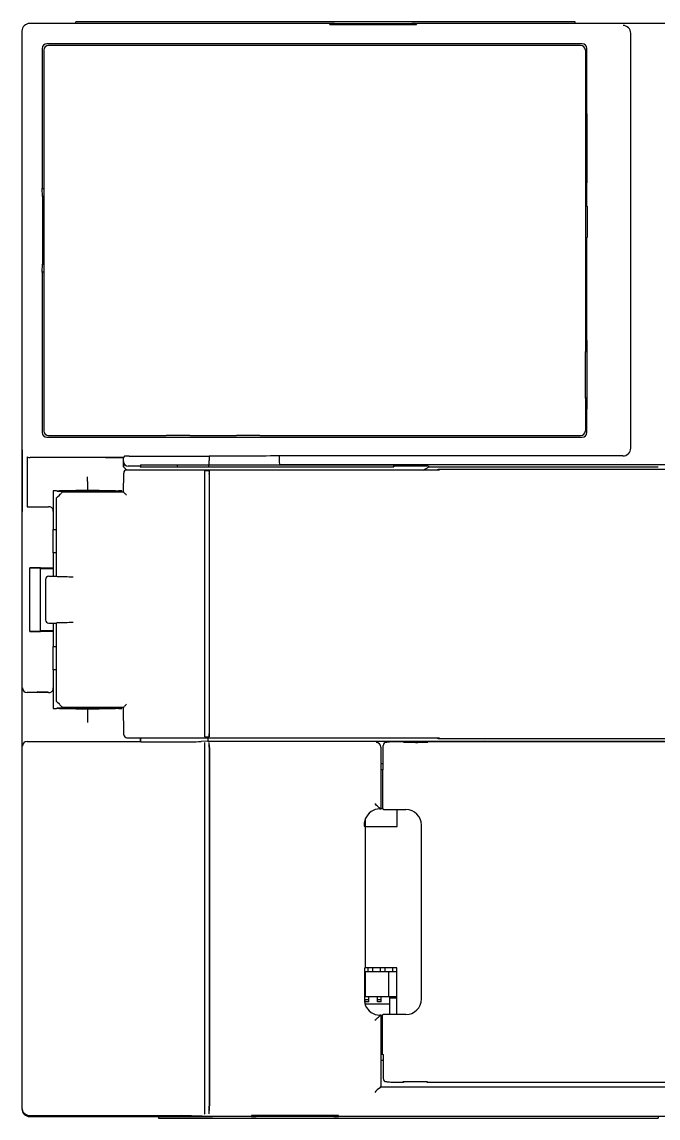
# Model space of a CAD drawing. Header units: millimetres. Extents: x 0 to 800, y 0 to 1500.
# Drawn here: x 260 to 300.8, y 1259.8 to 1330 of the extents above; entities that cross this region are included whole.
import ezdxf

# ---------------------------------------------------------------- set-up
doc = ezdxf.new("R2010")
doc.units = ezdxf.units.MM
doc.layers.add('EQUIP', color=7, linetype='Continuous')

# ---------------------------------------------------------------- blocks, each defined once
blk = doc.blocks.new('EQ_plc_idec_FC6A_D16', base_point=(0, 0))
for p, q in [((0.665, 103.291), (0.595, 103.291)), ((40.345, 103.291), (0.665, 103.291)), ((38.85, 103.258), (42.79, 103.258)), ((43.345, 103.291), (40.345, 103.291)), ((40.345, 103.291), (40.345, 103.291)), ((43.345, 103.291), (40.345, 103.291)), ((43.345, 103.291), (43.345, 103.291)), ((69.595, 103.291), (43.345, 103.291)), ((0.095, 102.791), (0.095, 93.302)), ((0.165, 102.791), (0.165, 93.091)), ((0.278, 103.108), (0.241, 103.145)), ((24.115, 102.953), (24.115, 95.691)), ((27.245, 101.582), (27.245, 102.953)), ((31.16, 102.791), (31.16, 102.315)), ((31.172, 102.114), (31.16, 102.791)), ((31.16, 102.791), (35.23, 102.791)), ((35.23, 102.791), (35.218, 102.114)), ((35.23, 102.315), (35.23, 102.791)), ((42.339, 102.958), (39.145, 102.958)), ((39.145, 102.953), (39.145, 101.582)), ((42.295, 97.932), (42.295, 102.753)), ((70.095, 83.614), (70.095, 102.791)), ((27.276, 101.608), (27.289, 102.315)), ((31.162, 102.103), (31.174, 101.396)), ((31.195, 102.091), (31.172, 102.114)), ((35.218, 102.114), (31.172, 102.114)), ((31.195, 101.291), (31.195, 102.091)), ((31.195, 102.091), (35.195, 102.091)), ((35.195, 102.091), (35.218, 102.114)), ((35.195, 102.091), (35.195, 101.291)), ((35.216, 101.396), (35.228, 102.103)), ((54.166, 101.991), (43.895, 101.991)), ((44, 101.886), (44.005, 101.886)), ((55.716, 101.886), (44.005, 101.886)), ((54.166, 101.991), (54.675, 101.982)), ((54.166, 101.886), (54.166, 101.991)), ((54.684, 101.973), (54.675, 101.982)), ((54.675, 101.982), (54.675, 101.886)), ((59.006, 101.973), (54.684, 101.973)), ((54.684, 101.973), (54.686, 101.886)), ((55.717, 101.861), (55.716, 101.886)), ((55.717, 101.861), (57.973, 101.861)), ((57.973, 101.861), (57.974, 101.886)), ((68.385, 101.886), (57.974, 101.886)), ((59.006, 101.973), (59.004, 101.886)), ((59.006, 101.973), (59.015, 101.982)), ((59.015, 101.982), (59.524, 101.991)), ((59.015, 101.886), (59.015, 101.982)), ((68.495, 101.991), (59.524, 101.991)), ((59.524, 101.991), (59.524, 101.886)), ((68.385, 101.886), (68.39, 101.886)), ((27.442, 101.297), (26.221, 101.297)), ((27.559, 101.291), (26.221, 101.291)), ((26.245, 101.042), (26.225, 101.083)), ((31.695, 101.091), (26.695, 101.091)), ((28.695, 101.291), (27.559, 101.291)), ((28.695, 101.291), (30.195, 101.291)), ((28.695, 101.091), (28.695, 101.291)), ((31.195, 101.291), (30.195, 101.291)), ((30.195, 101.291), (30.195, 101.091)), ((31.195, 101.291), (31.178, 101.309)), ((31.695, 101.291), (31.195, 101.291)), ((31.695, 101.571), (31.695, 101.091)), ((34.495, 101.771), (31.895, 101.771)), ((34.695, 101.571), (34.695, 101.091)), ((35.195, 101.291), (34.695, 101.291)), ((39.695, 101.091), (34.695, 101.091)), ((35.212, 101.309), (35.195, 101.291)), ((36.195, 101.291), (35.195, 101.291)), ((36.195, 101.291), (37.695, 101.291)), ((36.195, 101.091), (36.195, 101.291)), ((38.831, 101.291), (37.695, 101.291)), ((37.695, 101.291), (37.695, 101.091)), ((40.169, 101.291), (38.831, 101.291)), ((40.169, 101.297), (38.948, 101.297)), ((40.145, 101.042), (40.165, 101.083)), ((43.595, 101.691), (43.595, 67.391)), ((43.7, 101.581), (43.7, 101.586)), ((43.7, 101.581), (43.7, 94.041)), ((43.7, 101.581), (43.7, 101.581)), ((68.69, 101.586), (68.69, 101.581)), ((68.69, 67.501), (68.69, 101.581)), ((68.795, 67.391), (68.795, 101.691)), ((26.244, 101.042), (26.245, 101.042)), ((26.245, 100.041), (26.245, 101.042)), ((26.295, 99.091), (26.295, 100.691)), ((40.095, 100.691), (40.095, 99.091)), ((40.145, 100.568), (40.095, 100.568)), ((40.145, 101.042), (40.145, 100.041)), ((40.146, 101.042), (40.145, 101.042)), ((26.245, 100.041), (26.295, 100.041)), ((40.145, 100.123), (40.095, 100.123)), ((40.095, 100.041), (40.145, 100.041)), ((70.095, 99.841), (70.19, 99.841)), ((70.19, 67.841), (70.19, 99.841)), ((25.624, 99.091), (25.324, 99.091)), ((26.21, 99.091), (25.624, 99.091)), ((26.295, 96.791), (26.295, 99.091)), ((40.095, 99.091), (40.095, 96.791)), ((40.766, 99.091), (40.18, 99.091)), ((40.766, 99.091), (41.066, 99.091)), ((26.245, 97.14), (26.245, 98.141)), ((26.245, 98.141), (26.295, 98.141)), ((40.095, 98.141), (40.145, 98.141)), ((40.145, 98.141), (40.145, 97.14)), ((42.293, 97.932), (42.295, 97.833)), ((42.295, 97.932), (42.293, 97.932)), ((42.293, 96.791), (42.293, 97.932)), ((42.295, 97.932), (42.299, 97.833)), ((42.295, 97.833), (42.295, 96.787)), ((42.295, 97.833), (42.299, 97.833)), ((42.299, 97.833), (42.299, 96.787)), ((26.221, 96.892), (26.295, 96.892)), ((26.245, 97.14), (26.225, 97.1)), ((26.244, 97.141), (26.245, 97.14)), ((40.095, 96.892), (40.169, 96.892)), ((40.146, 97.141), (40.145, 97.14)), ((40.145, 97.14), (40.165, 97.1)), ((24.348, 96.561), (24.348, 76.545)), ((24.544, 96.761), (24.602, 96.762)), ((24.602, 96.762), (26.295, 96.791)), ((40.095, 96.791), (41.238, 96.771)), ((41.238, 96.771), (41.296, 96.77)), ((41.492, 96.588), (41.695, 96.791)), ((41.492, 96.569), (41.701, 96.777)), ((41.492, 76.545), (41.492, 96.57)), ((41.695, 96.791), (41.701, 96.777)), ((41.695, 96.791), (42.293, 96.791)), ((42.039, 96.777), (41.701, 96.777)), ((41.739, 95.722), (41.739, 96.477)), ((42.295, 96.787), (42.293, 96.791)), ((42.299, 96.787), (42.295, 96.787)), ((42.374, 96.712), (42.299, 96.787)), ((42.379, 96.413), (42.379, 91.291)), ((24.115, 95.691), (24.101, 95.677)), ((24.101, 95.677), (24.101, 92.301)), ((24.101, 95.677), (24.348, 95.677)), ((24.115, 95.691), (24.348, 95.691)), ((41.695, 95.722), (41.695, 79.461)), ((41.739, 95.722), (41.695, 95.722)), ((41.8, 95.691), (41.695, 95.691)), ((41.8, 95.691), (41.739, 95.722)), ((41.8, 79.491), (41.8, 95.691)), ((0.095, 94.541), (0, 94.541)), ((0, 94.541), (0, 62.541)), ((43.704, 94.041), (43.7, 94.041)), ((43.704, 92.541), (43.704, 94.041)), ((0.165, 93.301), (0.095, 93.302)), ((0.095, 93.302), (0.095, 91.302)), ((0.095, 91.091), (0.165, 93.091)), ((41.8, 93.341), (41.695, 93.341)), ((43.704, 92.541), (43.695, 92.537)), ((43.695, 89.545), (43.695, 92.537)), ((0.102, 91.302), (0.095, 91.302)), ((0.095, 91.302), (0.095, 91.091)), ((0.278, 91.588), (0.273, 91.583)), ((0.273, 91.3), (0.281, 91.292)), ((23.742, 91.591), (0.773, 91.591)), ((23.742, 91.291), (0.773, 91.291)), ((23.737, 91.596), (0.778, 91.596)), ((23.734, 91.283), (0.781, 91.283)), ((24.034, 91.288), (24.042, 91.296)), ((24.042, 91.586), (24.037, 91.591)), ((24.145, 91.391), (24.108, 91.811)), ((24.145, 91.391), (24.145, 50.483)), ((24.348, 91.391), (24.145, 91.391)), ((24.405, 91.591), (24.405, 91.591)), ((24.405, 91.591), (24.405, 91.291)), ((41.435, 91.591), (24.405, 91.591)), ((24.408, 91.288), (24.405, 91.291)), ((41.435, 91.291), (24.405, 91.291)), ((41.235, 91.595), (24.605, 91.595)), ((41.232, 91.285), (24.608, 91.285)), ((41.435, 91.291), (41.432, 91.288)), ((41.435, 91.291), (41.435, 91.591)), ((41.435, 91.591), (41.435, 91.591)), ((41.8, 91.341), (41.695, 91.341)), ((41.806, 91.291), (42.106, 91.291)), ((42.382, 91.291), (42.106, 91.291)), ((0.095, 88.62), (0.095, 91.091)), ((43.704, 89.541), (43.695, 89.545)), ((43.704, 88.041), (43.704, 89.541)), ((0.138, 88.576), (0.095, 88.62)), ((0.095, 88.576), (0.095, 88.62)), ((0.095, 88.576), (0.095, 88.274)), ((0.095, 88.576), (0.138, 88.576)), ((0.138, 88.576), (0.138, 88.575)), ((0.174, 88.573), (0.138, 88.575)), ((0.174, 83.009), (0.174, 88.573)), ((0.174, 88.275), (0.095, 88.274)), ((0.095, 83.309), (0.095, 88.274)), ((43.7, 88.041), (43.7, 67.501)), ((43.704, 88.041), (43.7, 88.041)), ((41.821, 18.97), (41.821, 86.776)), ((42.121, 86.802), (42.121, 86.802)), ((42.396, 86.802), (42.121, 86.802)), ((42.396, 64.791), (42.396, 86.802)), ((70.057, 83.575), (70.021, 83.573)), ((70.021, 83.573), (70.021, 78.009)), ((70.095, 83.614), (70.057, 83.576)), ((70.057, 83.575), (70.057, 83.576)), ((70.095, 83.576), (70.057, 83.576)), ((70.095, 83.614), (70.095, 83.576)), ((70.095, 83.274), (70.095, 83.576)), ((0.174, 83.307), (0.095, 83.309)), ((0.095, 83.309), (0.095, 83.006)), ((0.095, 82.963), (0.138, 83.006)), ((0.095, 83.006), (0.138, 83.006)), ((0.095, 82.963), (0.095, 83.006)), ((0.095, 33.62), (0.095, 82.963)), ((0.138, 83.008), (0.174, 83.009)), ((0.138, 83.008), (0.138, 83.006)), ((70.095, 83.274), (70.021, 83.275)), ((70.095, 83.274), (70.095, 78.309)), ((7.29, 81.297), (7.595, 81.297)), ((7.295, 79.746), (7.295, 81.297)), ((7.445, 81.066), (7.445, 81.297)), ((7.445, 81.066), (7.595, 81.066)), ((7.595, 81.349), (7.595, 81.297)), ((7.595, 81.316), (7.795, 81.316)), ((7.595, 81.297), (7.595, 81.066)), ((7.595, 81.066), (7.795, 81.066)), ((9.595, 81.349), (7.607, 81.349)), ((7.795, 81.291), (7.795, 81.349)), ((9.395, 81.291), (7.795, 81.291)), ((7.795, 81.291), (7.795, 80.291)), ((9.395, 81.349), (9.395, 81.291)), ((9.395, 81.291), (9.395, 80.291)), ((9.624, 81.141), (9.395, 81.141)), ((9.624, 80.841), (9.395, 80.841)), ((9.595, 81.349), (9.624, 81.291)), ((18.66, 81.291), (9.624, 81.291)), ((9.624, 79.263), (9.624, 81.291)), ((18.672, 81.314), (18.66, 81.291)), ((18.66, 81.291), (18.66, 79.256)), ((18.672, 81.314), (18.695, 81.314)), ((18.795, 81.361), (18.695, 81.361)), ((18.695, 81.361), (18.695, 81.291)), ((19.162, 81.291), (18.695, 81.291)), ((1.946, 80.347), (1.993, 80.3)), ((1.993, 80.3), (1.993, 59.341)), ((3.372, 80.3), (1.993, 80.3)), ((2.535, 80.143), (2.534, 80.143)), ((4.071, 80.143), (2.535, 80.143)), ((3.689, 80.277), (3.672, 80.295)), ((3.689, 80.277), (3.738, 80.277)), ((3.689, 80.143), (3.689, 80.277)), ((3.745, 80.291), (3.738, 80.277)), ((6.595, 80.291), (3.745, 80.291)), ((4.095, 80.191), (4.071, 80.143)), ((4.095, 80.291), (4.095, 80.191)), ((4.095, 80.191), (6.595, 80.191)), ((6.539, 80.347), (6.595, 80.291)), ((6.595, 80.361), (6.595, 80.191)), ((6.595, 80.291), (6.595, 80.361)), ((6.624, 80.132), (6.595, 80.191)), ((7.445, 80.266), (7.445, 80.516)), ((7.445, 80.516), (7.595, 80.516)), ((7.445, 80.266), (7.595, 80.266)), ((7.595, 80.516), (7.795, 80.516)), ((7.595, 80.516), (7.595, 80.266)), ((7.595, 80.266), (7.795, 80.266)), ((7.795, 80.291), (7.795, 79.791)), ((9.624, 80.341), (9.395, 80.341)), ((9.395, 80.291), (9.395, 79.791)), ((9.624, 80.041), (9.395, 80.041)), ((19.766, 80.132), (19.795, 80.191)), ((19.795, 80.191), (19.795, 80.361)), ((19.795, 80.361), (19.795, 80.291)), ((19.795, 80.291), (19.851, 80.347)), ((22.645, 80.291), (19.795, 80.291)), ((22.295, 80.191), (19.795, 80.191)), ((22.295, 80.191), (22.295, 80.291)), ((22.319, 80.143), (22.295, 80.191)), ((22.319, 80.143), (23.855, 80.143)), ((22.645, 80.291), (22.68, 80.256)), ((22.68, 80.256), (22.718, 80.295)), ((22.68, 80.143), (22.68, 80.256)), ((23.749, 80.3), (23.018, 80.3)), ((23.855, 80.143), (23.856, 80.143)), ((2.299, 79.358), (2.299, 78.904)), ((7.695, 79.742), (6.626, 79.752)), ((7.695, 79.742), (7.695, 79.263)), ((7.695, 79.716), (7.795, 79.716)), ((7.695, 79.466), (7.795, 79.466)), ((7.795, 79.791), (9.395, 79.791)), ((7.795, 79.791), (7.795, 79.263)), ((9.395, 79.791), (9.395, 79.263)), ((9.624, 79.541), (9.395, 79.541)), ((24.091, 78.904), (24.091, 79.358)), ((41.739, 79.461), (41.695, 79.461)), ((41.739, 79.461), (41.8, 79.491)), ((41.739, 78.3), (41.739, 79.461)), ((2.321, 78.864), (2.321, 78.864)), ((6.627, 79.263), (9.624, 79.263)), ((18.66, 79.256), (19.763, 79.256)), ((70.095, 78.309), (70.021, 78.307)), ((70.021, 78.009), (70.057, 78.008)), ((70.057, 78.006), (70.057, 78.008)), ((70.057, 78.006), (70.095, 77.968)), ((70.095, 78.006), (70.057, 78.006)), ((70.095, 78.006), (70.095, 78.309)), ((70.095, 78.006), (70.095, 77.968)), ((70.095, 38.614), (70.095, 77.968)), ((7.629, 77.691), (18.761, 77.691)), ((24.069, 77.317), (24.069, 77.317)), ((41.492, 77.596), (41.695, 77.191)), ((2.299, 76.979), (2.299, 60.053)), ((24.091, 60.053), (24.091, 76.979)), ((24.304, 76.524), (24.304, 41.976)), ((41.536, 41.976), (41.536, 76.524)), ((41.73, 77.199), (41.695, 77.191)), ((41.695, 77.191), (41.695, 72.657)), ((41.708, 72.651), (41.695, 72.657)), ((41.695, 72.657), (41.695, 70.125)), ((41.708, 72.651), (41.708, 70.132)), ((41.695, 70.241), (41.708, 70.241)), ((41.708, 70.132), (41.695, 70.125)), ((41.695, 70.125), (41.695, 62.53)), ((43.7, 67.496), (43.7, 67.501)), ((43.7, 67.501), (43.7, 67.501)), ((68.69, 67.501), (68.69, 67.496)), ((70.095, 67.841), (70.19, 67.841)), ((43.895, 67.091), (45.394, 67.091)), ((44.005, 67.196), (44, 67.196)), ((44.005, 67.196), (44.008, 67.191)), ((46.095, 67.191), (44.008, 67.191)), ((45.394, 67.091), (45.394, 67.191)), ((45.89, 67.1), (45.394, 67.091)), ((45.89, 67.191), (45.89, 67.1)), ((46.095, 67.187), (45.89, 67.189)), ((45.895, 67.089), (45.89, 67.1)), ((45.895, 67.089), (49.295, 67.089)), ((46.095, 67.191), (49.095, 67.191)), ((46.095, 67.089), (46.095, 67.191)), ((60.595, 67.191), (49.095, 67.191)), ((49.095, 67.191), (49.095, 67.089)), ((49.295, 67.089), (49.3, 67.1)), ((49.3, 67.1), (49.3, 67.191)), ((49.796, 67.091), (49.3, 67.1)), ((49.796, 67.191), (49.796, 67.091)), ((49.796, 67.091), (56.392, 67.091)), ((56.392, 67.191), (56.392, 67.091)), ((56.395, 67.086), (56.392, 67.091)), ((58.398, 67.086), (56.395, 67.086)), ((58.398, 67.091), (58.398, 67.191)), ((58.398, 67.091), (58.398, 67.086)), ((58.398, 67.091), (59.895, 67.091)), ((59.895, 67.091), (59.895, 67.191)), ((60.39, 67.1), (59.895, 67.091)), ((60.39, 67.1), (60.39, 67.191)), ((60.395, 67.089), (60.39, 67.1)), ((60.395, 67.089), (63.808, 67.089)), ((63.595, 67.191), (60.595, 67.191)), ((60.595, 67.089), (60.595, 67.191)), ((68.382, 67.191), (63.595, 67.191)), ((63.595, 67.191), (63.595, 67.089)), ((63.808, 67.089), (63.813, 67.1)), ((63.813, 67.1), (63.813, 67.191)), ((64.309, 67.091), (63.813, 67.1)), ((64.309, 67.191), (64.309, 67.091)), ((64.309, 67.091), (68.495, 67.091)), ((68.385, 67.196), (68.382, 67.191)), ((68.39, 67.196), (68.385, 67.196)), ((42.896, 64.291), (69.455, 64.291)), ((0.095, 62.541), (0, 62.541))]:
    blk.add_line(p, q)
at = {"flags": 128}
for points in [[(26.495, 100.891), (26.605, 101.001), (26.672, 101.069), (26.695, 101.091)], [(39.695, 101.091), (39.718, 101.069), (39.785, 101.001), (39.895, 100.891)], [(26.295, 100.691), (26.303, 100.699), (26.312, 100.709), (26.328, 100.724), (26.343, 100.739), (26.36, 100.756), (26.383, 100.779), (26.416, 100.812), (26.466, 100.863), (26.495, 100.891)], [(39.895, 100.891), (39.955, 100.831), (39.982, 100.804), (40.012, 100.774), (40.033, 100.754), (40.052, 100.734), (40.066, 100.72), (40.08, 100.706), (40.092, 100.694), (40.095, 100.691)], [(26.295, 96.791), (26.298, 96.788), (26.307, 96.779), (26.322, 96.765), (26.342, 96.745), (26.366, 96.721), (26.395, 96.693), (26.427, 96.662), (26.46, 96.629), (26.495, 96.595)], [(40.095, 96.791), (40.092, 96.788), (40.083, 96.779), (40.068, 96.765), (40.048, 96.745), (40.024, 96.721), (39.995, 96.693), (39.963, 96.662), (39.93, 96.629), (39.895, 96.595)], [(24.067, 78.817), (24.069, 78.855), (24.069, 78.862)], [(2.322, 77.326), (2.321, 77.317), (2.321, 77.319)]]:
    blk.add_lwpolyline(points, dxfattribs=at)
for centre, radius, start, end in [((0.595, 102.791), 0.5, 90, 135), ((0.595, 102.791), 0.5, 135, 180), ((27.543, 101.578), 0.298, 180.14903, 250.28658), ((31.895, 101.571), 0.2, 89.99785, 180.00001), ((34.495, 101.571), 0.2, 359.99999, 90.00108), ((38.847, 101.578), 0.298, 289.6895, 359.8749), ((24.547, 96.561), 0.2, 91, 180), ((41.293, 96.57), 0.2, 0, 89), ((0.682, 99.894), 8.612, 267.33021, 270.65968), ((23.818, 95.047), 3.765, 268.72016, 273.29051), ((24.568, 94.73), 3.445, 267.33084, 270.6599), ((41.288, 93.796), 2.512, 268.72134, 273.28794), ((42.032, 86.083), 0.724, 82.97057, 106.97235), ((0.179, 79.092), 2.169, 35.46679, 47.43033), ((2.534, 79.943), 0.2, 90.05158, 180.08325), ((20.915, 93.073), 19.187, 220.19845, 221.16663), ((6.167, 80.152), 0.421, 28.10114, 43.76555), ((20.223, 80.152), 0.421, 136.23246, 151.90048), ((5.472, 93.076), 19.191, 318.83361, 319.80157), ((23.856, 79.943), 0.2, 359.91801, 89.9475), ((2.499, 78.904), 0.2, 180, 208.87907), ((7.628, 78.692), 1.001, 180.10286, 270.0282), ((18.762, 78.692), 1.001, 269.98159, 359.88735), ((23.891, 78.904), 0.2, 331.12093, 0), ((2.504, 77.279), 0.2, 154.22614, 180.00888), ((23.886, 77.279), 0.2, 359.99183, 25.7717), ((24.804, 76.524), 0.5, 155.86329, 180), ((41.036, 76.524), 0.5, 0, 24.13671)]:
    blk.add_arc(centre, radius, start, end)
for centre, major_axis, ratio, start_param, end_param in [((0.665, 102.791), (-0.354, 0.354), 0.999695, 5.497939, 7.068431), ((23.821, 102.958), (-0.115, 0.278), 0.975619, 4.32834, 5.881683), ((27.54, 102.958), (0.115, 0.278), 0.975619, 0.401502, 1.954845), ((69.595, 102.791), (0.354, 0.354), 0.999695, 5.497939, 7.068431), ((23.815, 102.953), (-0.212, -0.212), 0.999695, 2.356347, 2.373495), ((27.545, 102.953), (-0.212, 0.212), 0.999695, 0.768097, 0.785246), ((38.845, 102.953), (0.212, 0.212), 0.999695, 5.497939, 5.515088), ((42.795, 102.753), (-0.354, 0.354), 0.999695, 0.362579, 0.785246), ((31.165, 102.315), (0, 0.3), 0.017455, 1.570796, 2.356194), ((35.225, 102.315), (0, 0.3), 0.017455, 3.926991, 4.712389), ((43.895, 101.691), (0.212, -0.212), 0.999695, 2.356347, 3.926839), ((44, 101.586), (-0.212, 0.212), 0.999695, 5.497939, 7.068431), ((68.39, 101.586), (0.212, 0.212), 0.999695, 5.497939, 7.068431), ((68.495, 101.691), (-0.212, -0.212), 0.999695, 2.356347, 3.926839), ((26.225, 101.582), (0, 0.5), 0.008727, 2.177658, 3.124139), ((27.254, 101.582), (0, 0.5), 0.017455, 1.570796, 1.581512), ((27.359, 101.391), (0.36, -0.058), 0.225199, 4.982682, 5.336714), ((31.178, 101.608), (0, 0.3), 0.017455, 2.356194, 3.124139), ((31.695, 99.091), (0, 2), 0.017455, 5.811371, 6.283185), ((34.695, 99.091), (0, 2), 0.017455, 0, 0.471814), ((35.212, 101.608), (0, 0.3), 0.017455, 3.159046, 3.926991), ((39.031, 101.391), (0.36, 0.058), 0.225199, 4.088064, 4.442096), ((39.136, 101.582), (0, 0.5), 0.017455, 4.701673, 4.712389), ((40.165, 101.582), (0, 0.5), 0.008727, 3.159046, 4.105527), ((26.245, 99.042), (0, 2), 0.017455, 0.017453, 1.546204), ((31.695, 99.091), (0, 2), 0.017455, 5.537688, 5.811371), ((31.695, 99.091), (0, 2), 0.017455, 5.489623, 5.537688), ((31.695, 99.091), (0, 2), 0.017455, 5.187943, 5.489623), ((34.695, 99.091), (0, 2), 0.017455, 0.793562, 1.095243), ((34.695, 99.091), (0, 2), 0.017455, 0.745497, 0.793562), ((34.695, 99.091), (0, 2), 0.017455, 0.471814, 0.745497), ((40.145, 99.042), (0, 2), 0.017455, 4.736981, 6.265732), ((26.245, 99.091), (0, 0.95), 0.017455, 0, 3.141593), ((40.145, 99.091), (0, 0.95), 0.017455, 3.141593, 6.283185), ((26.245, 99.14), (0, 2), 0.017455, 1.595388, 3.124139), ((40.145, 99.14), (0, 2), 0.017455, 3.159046, 4.687797), ((26.225, 96.6), (0, 0.5), 0.008727, 0.017453, 0.946727), ((40.165, 96.6), (0, 0.5), 0.008727, 5.336458, 6.265732), ((42.039, 96.477), (0.212, -0.212), 0.999695, 2.356347, 3.926839), ((42.374, 96.413), (0, 0.3), 0.017455, 4.712389, 6.265732), ((24.11, 92.301), (0, 0.5), 0.017455, 1.570796, 2.944197), ((0.773, 91.582), (0.5, 0), 0.017455, 1.570796, 3.124139), ((0.773, 91.3), (0.5, 0), 0.017455, 3.159046, 4.712389), ((0.778, 91.588), (0.5, 0), 0.017455, 1.570796, 3.124139), ((23.737, 91.591), (0.3, 0), 0.017455, 0.017453, 1.570796), ((23.742, 91.586), (0.3, 0), 0.017455, 0.017453, 1.570796), ((23.742, 91.296), (0.3, 0), 0.017455, 4.712389, 6.265732), ((24.605, 91.591), (0.2, 0), 0.017455, 1.570796, 3.124139), ((41.235, 91.591), (0.2, 0), 0.017455, 0.017453, 1.570796), ((38.958, 52.291), (0, 200), 0.017455, 4.885811, 4.908646), ((7.595, 80.361), (-0.707, 0.707), 0.999695, 5.873805, 7.068431), ((6.975, 80.981), (1.201, 0.195), 0.225199, 1.268754, 1.322337), ((7.607, 80.349), (-0.707, 0.707), 0.999695, 5.510004, 5.820222), ((7.607, 80.349), (-0.707, 0.707), 0.999695, 5.497939, 5.510004), ((18.795, 80.361), (0.707, 0.707), 0.999695, 0.409381, 0.785246), ((18.795, 80.361), (0.707, 0.707), 0.999695, 5.497939, 6.692566), ((1.946, 80.647), (0, 0.3), 0.017455, 2.982592, 3.124139), ((3.372, 80.295), (0.3, 0), 0.017455, 0.017453, 1.570796), ((6.54, 80.647), (0, 0.3), 0.017455, 2.982592, 3.124139), ((6.624, 79.932), (0, 0.2), 0.008727, 4.851684, 6.265732), ((19.766, 79.932), (0, 0.2), 0.008727, 0.017453, 1.431501), ((19.85, 80.647), (0, 0.3), 0.017455, 3.159046, 3.300594), ((23.018, 80.295), (0.3, 0), 0.017455, 1.570796, 3.124139), ((23.749, 80.6), (-0.212, 0.212), 0.999695, 2.356347, 2.373495), ((23.754, 80.595), (0.278, 0.115), 0.975619, 4.32834, 5.881683), ((2.304, 79.358), (0, 0.3), 0.017455, 0.198718, 1.570796), ((2.381, 57.341), (0, 22.759), 0.017455, 0.117596, 0.198718), ((4.898, 52.191), (0, 200), 0.008727, 4.845274, 4.851684), ((21.492, 52.191), (0, 200), 0.008727, 1.431501, 1.437911), ((24.009, 57.341), (0, 22.759), 0.017455, 6.084467, 6.165589), ((24.086, 79.358), (0, 0.3), 0.017455, 4.712389, 6.084467), ((2.317, 78.195), (0, 0.7), 0.017455, 4.844102, 6.274459), ((24.073, 78.195), (0, 0.7), 0.017455, 0.450031, 1.439083), ((2.318, 77.986), (0, 0.7), 0.017455, 3.401077, 4.843038), ((-1.109, 52.191), (0, 198.7), 0.017455, 4.843038, 4.844102), ((24.072, 77.986), (0, 0.7), 0.017455, 1.440147, 3.132866), ((27.499, 52.191), (0, 198.7), 0.017455, 1.439083, 1.440147), ((41.73, 78.318), (0, 1.118), 0.007804, 3.143434, 4.696777), ((2.304, 76.979), (0, 0.3), 0.017455, 0.008727, 1.570796), ((24.086, 76.979), (0, 0.3), 0.017455, 4.712389, 6.274459), ((23.833, 73.636), (0.278, 0.115), 0.975619, 5.368281, 5.881683), ((43.895, 67.391), (0.212, 0.212), 0.999695, 2.356347, 3.926839), ((44, 67.496), (-0.212, -0.212), 0.999695, 5.497939, 7.068431), ((68.39, 67.496), (0.212, -0.212), 0.999695, 5.497939, 7.068431), ((68.495, 67.391), (-0.212, 0.212), 0.999695, 2.356347, 3.926839), ((42.896, 64.791), (0.354, 0.354), 0.999695, 2.356347, 3.926839), ((69.464, 64.782), (0.464, 0.192), 0.975619, 4.32834, 5.881683), ((69.455, 64.791), (-0.354, 0.354), 0.999695, 2.356347, 2.373495)]:
    blk.add_ellipse(centre, major_axis=major_axis, ratio=ratio, start_param=start_param, end_param=end_param)

msp = doc.modelspace()

# ---------------------------------------------------------------- block references
at = {"layer": 'EQUIP', "rotation": 90}
msp.add_blockref('EQ_plc_idec_FC6A_D16', (363.291, 1259.81), dxfattribs=at)

doc.saveas('drawing.dxf')
